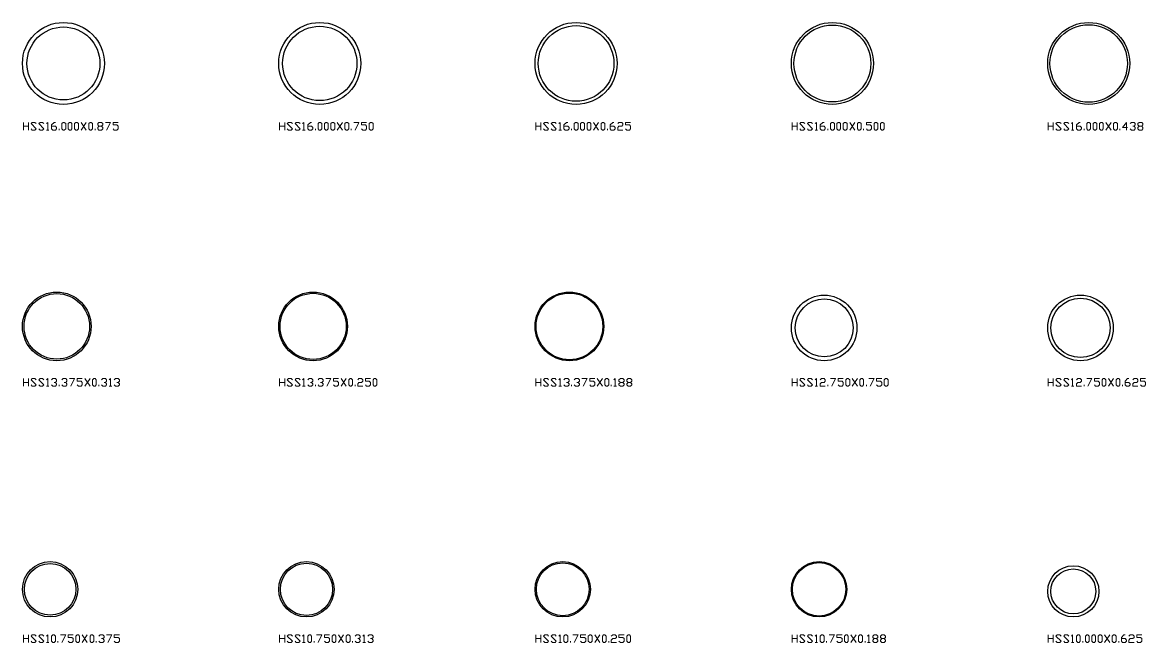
# Model space of a CAD drawing. Header units: inches. Extents: x 0 to 972, y -455 to 28.
# Drawn here: x 0 to 219.1, y -205 to -84 of the extents above; entities that cross this region are included whole.
import ezdxf

# ---------------------------------------------------------------- set-up
doc = ezdxf.new("R2010")
doc.units = ezdxf.units.IN
doc.header["$MEASUREMENT"] = 0
doc.layers.add('AISC_STEEL', color=7, linetype='Continuous')

msp = doc.modelspace()

# ---------------------------------------------------------------- linework, layer by layer
at = {"color": 3, "lineweight": 0}
for p, q in [((0.18, -104.99), (0.18, -103.5)), ((0.18, -104.23), (1.18, -104.23)), ((1.18, -103.5), (1.18, -104.99)), ((4.67, -104.99), (5.17, -104.99)), ((7.16, -104.99), (7.16, -104.73)), ((11.42, -104.99), (12.42, -103.5)), ((11.42, -103.5), (12.42, -104.99)), ((14.18, -104.99), (14.18, -104.73)), ((14.91, -104.23), (15.41, -104.23)), ((50.14, -104.99), (50.14, -103.5)), ((50.14, -104.23), (51.17, -104.23)), ((51.17, -103.5), (51.17, -104.99)), ((54.66, -104.99), (55.16, -104.99)), ((57.16, -104.99), (57.16, -104.73)), ((61.42, -104.99), (62.41, -103.5)), ((61.42, -103.5), (62.41, -104.99)), ((64.14, -104.99), (64.14, -104.73)), ((100.14, -104.99), (100.14, -103.5)), ((100.14, -104.23), (101.13, -104.23)), ((101.13, -103.5), (101.13, -104.99)), ((104.63, -104.99), (105.13, -104.99)), ((107.12, -104.99), (107.12, -104.73)), ((111.38, -104.99), (112.38, -103.5)), ((111.38, -103.5), (112.38, -104.99)), ((114.14, -104.99), (114.14, -104.73)), ((150.13, -104.99), (150.13, -103.5)), ((150.13, -104.23), (151.13, -104.23)), ((151.13, -103.5), (151.13, -104.99)), ((154.62, -104.99), (155.12, -104.99)), ((157.12, -104.99), (157.12, -104.73)), ((161.38, -104.99), (162.37, -103.5)), ((161.38, -103.5), (162.37, -104.99)), ((164.1, -104.99), (164.1, -104.73)), ((200.1, -104.99), (200.1, -103.5)), ((200.1, -104.23), (201.09, -104.23)), ((201.09, -103.5), (201.09, -104.99)), ((204.62, -104.99), (205.12, -104.99)), ((207.11, -104.99), (207.11, -104.73)), ((211.34, -104.99), (212.37, -103.5)), ((211.34, -103.5), (212.37, -104.99)), ((214.1, -104.99), (214.1, -104.73)), ((217.86, -104.23), (218.36, -104.23)), ((0.18, -154.99), (0.18, -153.49)), ((0.18, -154.22), (1.18, -154.22)), ((1.18, -153.49), (1.18, -154.99)), ((4.67, -154.99), (5.17, -154.99)), ((7.16, -154.99), (7.16, -154.72)), ((12.15, -154.99), (13.18, -153.49)), ((12.15, -153.49), (13.18, -154.99)), ((14.91, -154.99), (14.91, -154.72)), ((16.91, -154.99), (17.41, -154.99)), ((50.14, -154.99), (50.14, -153.49)), ((50.14, -154.22), (51.17, -154.22)), ((51.17, -153.49), (51.17, -154.99)), ((54.66, -154.99), (55.16, -154.99)), ((57.16, -154.99), (57.16, -154.72)), ((62.15, -154.99), (63.15, -153.49)), ((62.15, -153.49), (63.15, -154.99)), ((64.91, -154.99), (64.91, -154.72)), ((100.14, -154.99), (100.14, -153.49)), ((100.14, -154.22), (101.13, -154.22)), ((101.13, -153.49), (101.13, -154.99)), ((104.63, -154.99), (105.13, -154.99)), ((107.12, -154.99), (107.12, -154.72)), ((112.14, -154.99), (113.14, -153.49)), ((112.14, -153.49), (113.14, -154.99)), ((114.87, -154.99), (114.87, -154.72)), ((115.37, -154.99), (115.87, -154.99)), ((116.64, -154.22), (117.13, -154.22)), ((118.13, -154.22), (118.63, -154.22)), ((150.13, -154.99), (150.13, -153.49)), ((150.13, -154.22), (151.13, -154.22)), ((151.13, -153.49), (151.13, -154.99)), ((154.62, -154.99), (155.12, -154.99)), ((157.12, -154.99), (157.12, -154.72)), ((161.87, -154.99), (162.87, -153.49)), ((161.87, -153.49), (162.87, -154.99)), ((164.64, -154.99), (164.64, -154.72)), ((200.1, -154.99), (200.1, -153.49)), ((200.1, -154.22), (201.09, -154.22)), ((201.09, -153.49), (201.09, -154.99)), ((204.62, -154.99), (205.12, -154.99)), ((207.11, -154.99), (207.11, -154.72)), ((211.87, -154.99), (212.87, -153.49)), ((211.87, -153.49), (212.87, -154.99)), ((214.6, -154.99), (214.6, -154.72)), ((0.18, -204.98), (0.18, -203.49)), ((1.18, -203.49), (1.18, -204.98)), ((11.65, -204.98), (12.65, -203.49)), ((11.65, -203.49), (12.65, -204.98)), ((50.14, -204.98), (50.14, -203.49)), ((51.17, -203.49), (51.17, -204.98)), ((61.65, -204.98), (62.65, -203.49)), ((61.65, -203.49), (62.65, -204.98)), ((100.14, -204.98), (100.14, -203.49)), ((101.13, -203.49), (101.13, -204.98)), ((111.65, -204.98), (112.64, -203.49)), ((111.65, -203.49), (112.64, -204.98)), ((150.13, -204.98), (150.13, -203.49)), ((151.13, -203.49), (151.13, -204.98)), ((161.61, -204.98), (162.61, -203.49)), ((161.61, -203.49), (162.61, -204.98)), ((200.1, -204.98), (200.1, -203.49)), ((201.09, -203.49), (201.09, -204.98)), ((211.11, -204.98), (212.1, -203.49)), ((211.11, -203.49), (212.1, -204.98)), ((0.18, -204.22), (1.18, -204.22)), ((4.67, -204.98), (5.17, -204.98)), ((6.93, -204.98), (6.93, -204.72)), ((14.41, -204.98), (14.41, -204.72)), ((50.14, -204.22), (51.17, -204.22)), ((54.66, -204.98), (55.16, -204.98)), ((56.89, -204.98), (56.89, -204.72)), ((64.41, -204.98), (64.41, -204.72)), ((66.41, -204.98), (66.91, -204.98)), ((100.14, -204.22), (101.13, -204.22)), ((104.63, -204.98), (105.13, -204.98)), ((106.89, -204.98), (106.89, -204.72)), ((114.37, -204.98), (114.37, -204.72)), ((150.13, -204.22), (151.13, -204.22)), ((154.62, -204.98), (155.12, -204.98)), ((156.88, -204.98), (156.88, -204.72)), ((164.37, -204.98), (164.37, -204.72)), ((164.87, -204.98), (165.37, -204.98)), ((166.13, -204.22), (166.63, -204.22)), ((167.63, -204.22), (168.13, -204.22)), ((200.1, -204.22), (201.09, -204.22)), ((204.62, -204.98), (205.12, -204.98)), ((206.85, -204.98), (206.85, -204.72)), ((213.87, -204.98), (213.87, -204.72))]:
    msp.add_line(p, q, dxfattribs=at)
for points in [[(1.67, -104.73), (1.91, -104.99), (2.41, -104.99), (2.67, -104.73), (1.67, -103.73), (1.91, -103.5), (2.41, -103.5), (2.67, -103.73)], [(3.17, -104.73), (3.44, -104.99), (3.94, -104.99), (4.17, -104.73), (3.17, -103.73), (3.44, -103.5), (3.94, -103.5), (4.17, -103.73)], [(4.67, -103.73), (4.93, -103.5), (4.93, -104.99)], [(5.67, -104.23), (6.43, -104.23), (6.66, -104.49), (6.66, -104.73), (6.43, -104.99), (5.93, -104.99), (5.67, -104.73), (5.67, -103.99), (6.17, -103.5), (6.43, -103.5)], [(16.18, -103.5), (17.18, -103.5), (16.41, -104.99)], [(17.67, -104.73), (17.91, -104.99), (18.41, -104.99), (18.67, -104.73), (18.67, -104.23), (18.41, -103.99), (17.67, -103.99), (17.67, -103.5), (18.67, -103.5)], [(51.67, -104.73), (51.9, -104.99), (52.4, -104.99), (52.67, -104.73), (51.67, -103.73), (51.9, -103.5), (52.4, -103.5), (52.67, -103.73)], [(53.17, -104.73), (53.4, -104.99), (53.9, -104.99), (54.17, -104.73), (53.17, -103.73), (53.4, -103.5), (53.9, -103.5), (54.17, -103.73)], [(54.66, -103.73), (54.9, -103.5), (54.9, -104.99)], [(55.66, -104.23), (56.39, -104.23), (56.66, -104.49), (56.66, -104.73), (56.39, -104.99), (55.9, -104.99), (55.66, -104.73), (55.66, -103.99), (56.16, -103.5), (56.39, -103.5)], [(64.64, -103.5), (65.64, -103.5), (64.91, -104.99)], [(66.14, -104.73), (66.41, -104.99), (66.91, -104.99), (67.14, -104.73), (67.14, -104.23), (66.91, -103.99), (66.14, -103.99), (66.14, -103.5), (67.14, -103.5)], [(101.63, -104.73), (101.9, -104.99), (102.4, -104.99), (102.63, -104.73), (101.63, -103.73), (101.9, -103.5), (102.4, -103.5), (102.63, -103.73)], [(103.13, -104.73), (103.4, -104.99), (103.9, -104.99), (104.13, -104.73), (103.13, -103.73), (103.4, -103.5), (103.9, -103.5), (104.13, -103.73)], [(104.63, -103.73), (104.89, -103.5), (104.89, -104.99)], [(105.62, -104.23), (106.39, -104.23), (106.62, -104.49), (106.62, -104.73), (106.39, -104.99), (105.89, -104.99), (105.62, -104.73), (105.62, -103.99), (106.12, -103.5), (106.39, -103.5)], [(114.64, -104.23), (115.37, -104.23), (115.64, -104.49), (115.64, -104.73), (115.37, -104.99), (114.87, -104.99), (114.64, -104.73), (114.64, -103.99), (115.14, -103.5), (115.37, -103.5)], [(116.14, -103.73), (116.37, -103.5), (116.9, -103.5), (117.13, -103.73), (117.13, -103.99), (116.9, -104.23), (116.37, -104.23), (116.14, -104.49), (116.14, -104.99), (117.13, -104.99)], [(117.63, -104.73), (117.9, -104.99), (118.4, -104.99), (118.63, -104.73), (118.63, -104.23), (118.4, -103.99), (117.63, -103.99), (117.63, -103.5), (118.63, -103.5)], [(151.63, -104.73), (151.86, -104.99), (152.36, -104.99), (152.63, -104.73), (151.63, -103.73), (151.86, -103.5), (152.36, -103.5), (152.63, -103.73)], [(153.13, -104.73), (153.36, -104.99), (153.86, -104.99), (154.12, -104.73), (153.13, -103.73), (153.36, -103.5), (153.86, -103.5), (154.12, -103.73)], [(154.62, -103.73), (154.89, -103.5), (154.89, -104.99)], [(155.62, -104.23), (156.39, -104.23), (156.62, -104.49), (156.62, -104.73), (156.39, -104.99), (155.89, -104.99), (155.62, -104.73), (155.62, -103.99), (156.12, -103.5), (156.39, -103.5)], [(164.64, -104.73), (164.87, -104.99), (165.37, -104.99), (165.63, -104.73), (165.63, -104.23), (165.37, -103.99), (164.64, -103.99), (164.64, -103.5), (165.63, -103.5)], [(201.59, -104.73), (201.86, -104.99), (202.36, -104.99), (202.62, -104.73), (201.59, -103.73), (201.86, -103.5), (202.36, -103.5), (202.62, -103.73)], [(203.12, -104.73), (203.35, -104.99), (203.85, -104.99), (204.12, -104.73), (203.12, -103.73), (203.35, -103.5), (203.85, -103.5), (204.12, -103.73)], [(204.62, -103.73), (204.85, -103.5), (204.85, -104.99)], [(205.62, -104.23), (206.35, -104.23), (206.61, -104.49), (206.61, -104.73), (206.35, -104.99), (205.85, -104.99), (205.62, -104.73), (205.62, -103.99), (206.12, -103.5), (206.35, -103.5)], [(215.6, -104.49), (214.6, -104.49), (215.36, -103.5), (215.36, -104.99)], [(216.1, -103.73), (216.36, -103.5), (216.86, -103.5), (217.09, -103.73), (217.09, -103.99), (216.86, -104.23)], [(216.59, -104.23), (216.86, -104.23), (217.09, -104.49), (217.09, -104.73), (216.86, -104.99), (216.36, -104.99), (216.1, -104.73)], [(1.67, -154.72), (1.91, -154.99), (2.41, -154.99), (2.67, -154.72), (1.67, -153.72), (1.91, -153.49), (2.41, -153.49), (2.67, -153.72)], [(3.17, -154.72), (3.44, -154.99), (3.94, -154.99), (4.17, -154.72), (3.17, -153.72), (3.44, -153.49), (3.94, -153.49), (4.17, -153.72)], [(4.67, -153.72), (4.93, -153.49), (4.93, -154.99)], [(5.67, -153.72), (5.93, -153.49), (6.43, -153.49), (6.66, -153.72), (6.66, -153.99), (6.43, -154.22)], [(6.17, -154.22), (6.43, -154.22), (6.66, -154.49), (6.66, -154.72), (6.43, -154.99), (5.93, -154.99), (5.67, -154.72)], [(7.66, -153.72), (7.93, -153.49), (8.43, -153.49), (8.66, -153.72), (8.66, -153.99), (8.43, -154.22)], [(8.16, -154.22), (8.43, -154.22), (8.66, -154.49), (8.66, -154.72), (8.43, -154.99), (7.93, -154.99), (7.66, -154.72)], [(9.16, -153.49), (10.16, -153.49), (9.43, -154.99)], [(10.66, -154.72), (10.92, -154.99), (11.42, -154.99), (11.65, -154.72), (11.65, -154.22), (11.42, -153.99), (10.66, -153.99), (10.66, -153.49), (11.65, -153.49)], [(15.41, -153.72), (15.68, -153.49), (16.18, -153.49), (16.41, -153.72), (16.41, -153.99), (16.18, -154.22)], [(15.91, -154.22), (16.18, -154.22), (16.41, -154.49), (16.41, -154.72), (16.18, -154.99), (15.68, -154.99), (15.41, -154.72)], [(16.91, -153.72), (17.18, -153.49), (17.18, -154.99)], [(17.91, -153.72), (18.17, -153.49), (18.67, -153.49), (18.91, -153.72), (18.91, -153.99), (18.67, -154.22)], [(18.41, -154.22), (18.67, -154.22), (18.91, -154.49), (18.91, -154.72), (18.67, -154.99), (18.17, -154.99), (17.91, -154.72)], [(51.67, -154.72), (51.9, -154.99), (52.4, -154.99), (52.67, -154.72), (51.67, -153.72), (51.9, -153.49), (52.4, -153.49), (52.67, -153.72)], [(53.17, -154.72), (53.4, -154.99), (53.9, -154.99), (54.17, -154.72), (53.17, -153.72), (53.4, -153.49), (53.9, -153.49), (54.17, -153.72)], [(54.66, -153.72), (54.9, -153.49), (54.9, -154.99)], [(55.66, -153.72), (55.9, -153.49), (56.39, -153.49), (56.66, -153.72), (56.66, -153.99), (56.39, -154.22)], [(56.16, -154.22), (56.39, -154.22), (56.66, -154.49), (56.66, -154.72), (56.39, -154.99), (55.9, -154.99), (55.66, -154.72)], [(57.66, -153.72), (57.89, -153.49), (58.39, -153.49), (58.66, -153.72), (58.66, -153.99), (58.39, -154.22)], [(58.16, -154.22), (58.39, -154.22), (58.66, -154.49), (58.66, -154.72), (58.39, -154.99), (57.89, -154.99), (57.66, -154.72)], [(59.16, -153.49), (60.15, -153.49), (59.39, -154.99)], [(60.65, -154.72), (60.92, -154.99), (61.42, -154.99), (61.65, -154.72), (61.65, -154.22), (61.42, -153.99), (60.65, -153.99), (60.65, -153.49), (61.65, -153.49)], [(65.41, -153.72), (65.64, -153.49), (66.14, -153.49), (66.41, -153.72), (66.41, -153.99), (66.14, -154.22), (65.64, -154.22), (65.41, -154.49), (65.41, -154.99), (66.41, -154.99)], [(66.91, -154.72), (67.14, -154.99), (67.64, -154.99), (67.9, -154.72), (67.9, -154.22), (67.64, -153.99), (66.91, -153.99), (66.91, -153.49), (67.9, -153.49)], [(101.63, -154.72), (101.9, -154.99), (102.4, -154.99), (102.63, -154.72), (101.63, -153.72), (101.9, -153.49), (102.4, -153.49), (102.63, -153.72)], [(103.13, -154.72), (103.4, -154.99), (103.9, -154.99), (104.13, -154.72), (103.13, -153.72), (103.4, -153.49), (103.9, -153.49), (104.13, -153.72)], [(104.63, -153.72), (104.89, -153.49), (104.89, -154.99)], [(105.62, -153.72), (105.89, -153.49), (106.39, -153.49), (106.62, -153.72), (106.62, -153.99), (106.39, -154.22)], [(106.12, -154.22), (106.39, -154.22), (106.62, -154.49), (106.62, -154.72), (106.39, -154.99), (105.89, -154.99), (105.62, -154.72)], [(107.65, -153.72), (107.89, -153.49), (108.39, -153.49), (108.65, -153.72), (108.65, -153.99), (108.39, -154.22)], [(108.15, -154.22), (108.39, -154.22), (108.65, -154.49), (108.65, -154.72), (108.39, -154.99), (107.89, -154.99), (107.65, -154.72)], [(109.15, -153.49), (110.15, -153.49), (109.38, -154.99)], [(110.65, -154.72), (110.88, -154.99), (111.38, -154.99), (111.65, -154.72), (111.65, -154.22), (111.38, -153.99), (110.65, -153.99), (110.65, -153.49), (111.65, -153.49)], [(115.37, -153.72), (115.64, -153.49), (115.64, -154.99)], [(151.63, -154.72), (151.86, -154.99), (152.36, -154.99), (152.63, -154.72), (151.63, -153.72), (151.86, -153.49), (152.36, -153.49), (152.63, -153.72)], [(153.13, -154.72), (153.36, -154.99), (153.86, -154.99), (154.12, -154.72), (153.13, -153.72), (153.36, -153.49), (153.86, -153.49), (154.12, -153.72)], [(154.62, -153.72), (154.89, -153.49), (154.89, -154.99)], [(155.62, -153.72), (155.89, -153.49), (156.39, -153.49), (156.62, -153.72), (156.62, -153.99), (156.39, -154.22), (155.89, -154.22), (155.62, -154.49), (155.62, -154.99), (156.62, -154.99)], [(157.62, -153.49), (158.61, -153.49), (157.88, -154.99)], [(159.11, -154.72), (159.38, -154.99), (159.88, -154.99), (160.11, -154.72), (160.11, -154.22), (159.88, -153.99), (159.11, -153.99), (159.11, -153.49), (160.11, -153.49)], [(165.13, -153.49), (166.13, -153.49), (165.37, -154.99)], [(166.63, -154.72), (166.86, -154.99), (167.36, -154.99), (167.63, -154.72), (167.63, -154.22), (167.36, -153.99), (166.63, -153.99), (166.63, -153.49), (167.63, -153.49)], [(201.59, -154.72), (201.86, -154.99), (202.36, -154.99), (202.62, -154.72), (201.59, -153.72), (201.86, -153.49), (202.36, -153.49), (202.62, -153.72)], [(203.12, -154.72), (203.35, -154.99), (203.85, -154.99), (204.12, -154.72), (203.12, -153.72), (203.35, -153.49), (203.85, -153.49), (204.12, -153.72)], [(204.62, -153.72), (204.85, -153.49), (204.85, -154.99)], [(205.62, -153.72), (205.85, -153.49), (206.35, -153.49), (206.61, -153.72), (206.61, -153.99), (206.35, -154.22), (205.85, -154.22), (205.62, -154.49), (205.62, -154.99), (206.61, -154.99)], [(207.61, -153.49), (208.61, -153.49), (207.85, -154.99)], [(209.11, -154.72), (209.34, -154.99), (209.84, -154.99), (210.11, -154.72), (210.11, -154.22), (209.84, -153.99), (209.11, -153.99), (209.11, -153.49), (210.11, -153.49)], [(215.1, -154.22), (215.86, -154.22), (216.1, -154.49), (216.1, -154.72), (215.86, -154.99), (215.36, -154.99), (215.1, -154.72), (215.1, -153.99), (215.6, -153.49), (215.86, -153.49)], [(216.59, -153.72), (216.86, -153.49), (217.36, -153.49), (217.59, -153.72), (217.59, -153.99), (217.36, -154.22), (216.86, -154.22), (216.59, -154.49), (216.59, -154.99), (217.59, -154.99)], [(218.09, -154.72), (218.36, -154.99), (218.86, -154.99), (219.09, -154.72), (219.09, -154.22), (218.86, -153.99), (218.09, -153.99), (218.09, -153.49), (219.09, -153.49)], [(1.67, -204.72), (1.91, -204.98), (2.41, -204.98), (2.67, -204.72), (1.67, -203.72), (1.91, -203.49), (2.41, -203.49), (2.67, -203.72)], [(3.17, -204.72), (3.44, -204.98), (3.94, -204.98), (4.17, -204.72), (3.17, -203.72), (3.44, -203.49), (3.94, -203.49), (4.17, -203.72)], [(4.67, -203.72), (4.93, -203.49), (4.93, -204.98)], [(7.43, -203.49), (8.43, -203.49), (7.66, -204.98)], [(8.93, -204.72), (9.16, -204.98), (9.66, -204.98), (9.92, -204.72), (9.92, -204.22), (9.66, -203.99), (8.93, -203.99), (8.93, -203.49), (9.92, -203.49)], [(14.91, -203.72), (15.18, -203.49), (15.68, -203.49), (15.91, -203.72), (15.91, -203.99), (15.68, -204.22)], [(16.41, -203.49), (17.41, -203.49), (16.68, -204.98)], [(17.91, -204.72), (18.17, -204.98), (18.67, -204.98), (18.91, -204.72), (18.91, -204.22), (18.67, -203.99), (17.91, -203.99), (17.91, -203.49), (18.91, -203.49)], [(51.67, -204.72), (51.9, -204.98), (52.4, -204.98), (52.67, -204.72), (51.67, -203.72), (51.9, -203.49), (52.4, -203.49), (52.67, -203.72)], [(53.17, -204.72), (53.4, -204.98), (53.9, -204.98), (54.17, -204.72), (53.17, -203.72), (53.4, -203.49), (53.9, -203.49), (54.17, -203.72)], [(54.66, -203.72), (54.9, -203.49), (54.9, -204.98)], [(57.39, -203.49), (58.39, -203.49), (57.66, -204.98)], [(58.89, -204.72), (59.16, -204.98), (59.65, -204.98), (59.89, -204.72), (59.89, -204.22), (59.65, -203.99), (58.89, -203.99), (58.89, -203.49), (59.89, -203.49)], [(64.91, -203.72), (65.14, -203.49), (65.64, -203.49), (65.91, -203.72), (65.91, -203.99), (65.64, -204.22)], [(66.41, -203.72), (66.64, -203.49), (66.64, -204.98)], [(67.4, -203.72), (67.64, -203.49), (68.14, -203.49), (68.4, -203.72), (68.4, -203.99), (68.14, -204.22)], [(101.63, -204.72), (101.9, -204.98), (102.4, -204.98), (102.63, -204.72), (101.63, -203.72), (101.9, -203.49), (102.4, -203.49), (102.63, -203.72)], [(103.13, -204.72), (103.4, -204.98), (103.9, -204.98), (104.13, -204.72), (103.13, -203.72), (103.4, -203.49), (103.9, -203.49), (104.13, -203.72)], [(104.63, -203.72), (104.89, -203.49), (104.89, -204.98)], [(107.39, -203.49), (108.39, -203.49), (107.65, -204.98)], [(108.88, -204.72), (109.15, -204.98), (109.65, -204.98), (109.88, -204.72), (109.88, -204.22), (109.65, -203.99), (108.88, -203.99), (108.88, -203.49), (109.88, -203.49)], [(114.87, -203.72), (115.14, -203.49), (115.64, -203.49), (115.87, -203.72), (115.87, -203.99), (115.64, -204.22), (115.14, -204.22), (114.87, -204.49), (114.87, -204.98), (115.87, -204.98)], [(116.37, -204.72), (116.64, -204.98), (117.13, -204.98), (117.4, -204.72), (117.4, -204.22), (117.13, -203.99), (116.37, -203.99), (116.37, -203.49), (117.4, -203.49)], [(151.63, -204.72), (151.86, -204.98), (152.36, -204.98), (152.63, -204.72), (151.63, -203.72), (151.86, -203.49), (152.36, -203.49), (152.63, -203.72)], [(153.13, -204.72), (153.36, -204.98), (153.86, -204.98), (154.12, -204.72), (153.13, -203.72), (153.36, -203.49), (153.86, -203.49), (154.12, -203.72)], [(154.62, -203.72), (154.89, -203.49), (154.89, -204.98)], [(157.38, -203.49), (158.38, -203.49), (157.62, -204.98)], [(158.88, -204.72), (159.11, -204.98), (159.61, -204.98), (159.88, -204.72), (159.88, -204.22), (159.61, -203.99), (158.88, -203.99), (158.88, -203.49), (159.88, -203.49)], [(164.87, -203.72), (165.13, -203.49), (165.13, -204.98)], [(201.59, -204.72), (201.86, -204.98), (202.36, -204.98), (202.62, -204.72), (201.59, -203.72), (201.86, -203.49), (202.36, -203.49), (202.62, -203.72)], [(203.12, -204.72), (203.35, -204.98), (203.85, -204.98), (204.12, -204.72), (203.12, -203.72), (203.35, -203.49), (203.85, -203.49), (204.12, -203.72)], [(204.62, -203.72), (204.85, -203.49), (204.85, -204.98)], [(214.37, -204.22), (215.1, -204.22), (215.36, -204.49), (215.36, -204.72), (215.1, -204.98), (214.6, -204.98), (214.37, -204.72), (214.37, -203.99), (214.86, -203.49), (215.1, -203.49)], [(215.86, -203.72), (216.1, -203.49), (216.59, -203.49), (216.86, -203.72), (216.86, -203.99), (216.59, -204.22), (216.1, -204.22), (215.86, -204.49), (215.86, -204.98), (216.86, -204.98)], [(217.36, -204.72), (217.59, -204.98), (218.09, -204.98), (218.36, -204.72), (218.36, -204.22), (218.09, -203.99), (217.36, -203.99), (217.36, -203.49), (218.36, -203.49)], [(15.41, -204.22), (15.68, -204.22), (15.91, -204.49), (15.91, -204.72), (15.68, -204.98), (15.18, -204.98), (14.91, -204.72)], [(65.41, -204.22), (65.64, -204.22), (65.91, -204.49), (65.91, -204.72), (65.64, -204.98), (65.14, -204.98), (64.91, -204.72)], [(67.9, -204.22), (68.14, -204.22), (68.4, -204.49), (68.4, -204.72), (68.14, -204.98), (67.64, -204.98), (67.4, -204.72)]]:
    msp.add_lwpolyline(points, dxfattribs=at)
for points in [[(7.93, -104.99), (7.93, -104.99), (8.16, -104.99), (8.43, -104.73), (8.43, -103.73), (8.16, -103.5), (7.93, -103.5), (7.66, -103.73), (7.66, -104.73)], [(9.16, -104.99), (9.16, -104.99), (9.43, -104.99), (9.66, -104.73), (9.66, -103.73), (9.43, -103.5), (9.16, -103.5), (8.93, -103.73), (8.93, -104.73)], [(10.42, -104.99), (10.42, -104.99), (10.66, -104.99), (10.92, -104.73), (10.92, -103.73), (10.66, -103.5), (10.42, -103.5), (10.16, -103.73), (10.16, -104.73)], [(13.18, -104.99), (13.18, -104.99), (13.42, -104.99), (13.68, -104.73), (13.68, -103.73), (13.42, -103.5), (13.18, -103.5), (12.92, -103.73), (12.92, -104.73)], [(15.41, -104.23), (15.68, -104.49), (15.68, -104.73), (15.41, -104.99), (14.91, -104.99), (14.68, -104.73), (14.68, -104.49), (14.91, -104.23), (14.68, -103.99), (14.68, -103.73), (14.91, -103.5), (15.41, -103.5), (15.68, -103.73), (15.68, -103.99)], [(57.89, -104.99), (57.89, -104.99), (58.16, -104.99), (58.39, -104.73), (58.39, -103.73), (58.16, -103.5), (57.89, -103.5), (57.66, -103.73), (57.66, -104.73)], [(59.16, -104.99), (59.16, -104.99), (59.39, -104.99), (59.65, -104.73), (59.65, -103.73), (59.39, -103.5), (59.16, -103.5), (58.89, -103.73), (58.89, -104.73)], [(60.42, -104.99), (60.42, -104.99), (60.65, -104.99), (60.92, -104.73), (60.92, -103.73), (60.65, -103.5), (60.42, -103.5), (60.15, -103.73), (60.15, -104.73)], [(63.15, -104.99), (63.15, -104.99), (63.41, -104.99), (63.65, -104.73), (63.65, -103.73), (63.41, -103.5), (63.15, -103.5), (62.91, -103.73), (62.91, -104.73)], [(67.9, -104.99), (67.9, -104.99), (68.14, -104.99), (68.4, -104.73), (68.4, -103.73), (68.14, -103.5), (67.9, -103.5), (67.64, -103.73), (67.64, -104.73)], [(107.89, -104.99), (107.89, -104.99), (108.15, -104.99), (108.39, -104.73), (108.39, -103.73), (108.15, -103.5), (107.89, -103.5), (107.65, -103.73), (107.65, -104.73)], [(109.15, -104.99), (109.15, -104.99), (109.38, -104.99), (109.65, -104.73), (109.65, -103.73), (109.38, -103.5), (109.15, -103.5), (108.88, -103.73), (108.88, -104.73)], [(110.38, -104.99), (110.38, -104.99), (110.65, -104.99), (110.88, -104.73), (110.88, -103.73), (110.65, -103.5), (110.38, -103.5), (110.15, -103.73), (110.15, -104.73)], [(113.14, -104.99), (113.14, -104.99), (113.38, -104.99), (113.64, -104.73), (113.64, -103.73), (113.38, -103.5), (113.14, -103.5), (112.88, -103.73), (112.88, -104.73)], [(157.88, -104.99), (157.88, -104.99), (158.12, -104.99), (158.38, -104.73), (158.38, -103.73), (158.12, -103.5), (157.88, -103.5), (157.62, -103.73), (157.62, -104.73)], [(159.11, -104.99), (159.11, -104.99), (159.38, -104.99), (159.61, -104.73), (159.61, -103.73), (159.38, -103.5), (159.11, -103.5), (158.88, -103.73), (158.88, -104.73)], [(160.38, -104.99), (160.38, -104.99), (160.61, -104.99), (160.88, -104.73), (160.88, -103.73), (160.61, -103.5), (160.38, -103.5), (160.11, -103.73), (160.11, -104.73)], [(163.11, -104.99), (163.11, -104.99), (163.37, -104.99), (163.6, -104.73), (163.6, -103.73), (163.37, -103.5), (163.11, -103.5), (162.87, -103.73), (162.87, -104.73)], [(166.37, -104.99), (166.37, -104.99), (166.63, -104.99), (166.86, -104.73), (166.86, -103.73), (166.63, -103.5), (166.37, -103.5), (166.13, -103.73), (166.13, -104.73)], [(167.63, -104.99), (167.63, -104.99), (167.86, -104.99), (168.13, -104.73), (168.13, -103.73), (167.86, -103.5), (167.63, -103.5), (167.36, -103.73), (167.36, -104.73)], [(207.85, -104.99), (207.85, -104.99), (208.11, -104.99), (208.34, -104.73), (208.34, -103.73), (208.11, -103.5), (207.85, -103.5), (207.61, -103.73), (207.61, -104.73)], [(209.11, -104.99), (209.11, -104.99), (209.34, -104.99), (209.61, -104.73), (209.61, -103.73), (209.34, -103.5), (209.11, -103.5), (208.84, -103.73), (208.84, -104.73)], [(210.34, -104.99), (210.34, -104.99), (210.61, -104.99), (210.84, -104.73), (210.84, -103.73), (210.61, -103.5), (210.34, -103.5), (210.11, -103.73), (210.11, -104.73)], [(213.1, -104.99), (213.1, -104.99), (213.37, -104.99), (213.6, -104.73), (213.6, -103.73), (213.37, -103.5), (213.1, -103.5), (212.87, -103.73), (212.87, -104.73)], [(218.36, -104.23), (218.59, -104.49), (218.59, -104.73), (218.36, -104.99), (217.86, -104.99), (217.59, -104.73), (217.59, -104.49), (217.86, -104.23), (217.59, -103.99), (217.59, -103.73), (217.86, -103.5), (218.36, -103.5), (218.59, -103.73), (218.59, -103.99)], [(13.92, -154.99), (13.92, -154.99), (14.18, -154.99), (14.41, -154.72), (14.41, -153.72), (14.18, -153.49), (13.92, -153.49), (13.68, -153.72), (13.68, -154.72)], [(63.91, -154.99), (63.91, -154.99), (64.14, -154.99), (64.41, -154.72), (64.41, -153.72), (64.14, -153.49), (63.91, -153.49), (63.65, -153.72), (63.65, -154.72)], [(68.64, -154.99), (68.64, -154.99), (68.9, -154.99), (69.13, -154.72), (69.13, -153.72), (68.9, -153.49), (68.64, -153.49), (68.4, -153.72), (68.4, -154.72)], [(113.87, -154.99), (113.87, -154.99), (114.14, -154.99), (114.37, -154.72), (114.37, -153.72), (114.14, -153.49), (113.87, -153.49), (113.64, -153.72), (113.64, -154.72)], [(117.13, -154.22), (117.4, -154.49), (117.4, -154.72), (117.13, -154.99), (116.64, -154.99), (116.37, -154.72), (116.37, -154.49), (116.64, -154.22), (116.37, -153.99), (116.37, -153.72), (116.64, -153.49), (117.13, -153.49), (117.4, -153.72), (117.4, -153.99)], [(118.63, -154.22), (118.9, -154.49), (118.9, -154.72), (118.63, -154.99), (118.13, -154.99), (117.9, -154.72), (117.9, -154.49), (118.13, -154.22), (117.9, -153.99), (117.9, -153.72), (118.13, -153.49), (118.63, -153.49), (118.9, -153.72), (118.9, -153.99)], [(160.88, -154.99), (160.88, -154.99), (161.11, -154.99), (161.38, -154.72), (161.38, -153.72), (161.11, -153.49), (160.88, -153.49), (160.61, -153.72), (160.61, -154.72)], [(163.6, -154.99), (163.6, -154.99), (163.87, -154.99), (164.1, -154.72), (164.1, -153.72), (163.87, -153.49), (163.6, -153.49), (163.37, -153.72), (163.37, -154.72)], [(168.36, -154.99), (168.36, -154.99), (168.63, -154.99), (168.86, -154.72), (168.86, -153.72), (168.63, -153.49), (168.36, -153.49), (168.13, -153.72), (168.13, -154.72)], [(210.84, -154.99), (210.84, -154.99), (211.11, -154.99), (211.34, -154.72), (211.34, -153.72), (211.11, -153.49), (210.84, -153.49), (210.61, -153.72), (210.61, -154.72)], [(213.6, -154.99), (213.6, -154.99), (213.87, -154.99), (214.1, -154.72), (214.1, -153.72), (213.87, -153.49), (213.6, -153.49), (213.37, -153.72), (213.37, -154.72)], [(5.93, -204.98), (5.93, -204.98), (6.17, -204.98), (6.43, -204.72), (6.43, -203.72), (6.17, -203.49), (5.93, -203.49), (5.67, -203.72), (5.67, -204.72)], [(10.66, -204.98), (10.66, -204.98), (10.92, -204.98), (11.15, -204.72), (11.15, -203.72), (10.92, -203.49), (10.66, -203.49), (10.42, -203.72), (10.42, -204.72)], [(13.42, -204.98), (13.42, -204.98), (13.68, -204.98), (13.92, -204.72), (13.92, -203.72), (13.68, -203.49), (13.42, -203.49), (13.18, -203.72), (13.18, -204.72)], [(55.9, -204.98), (55.9, -204.98), (56.16, -204.98), (56.39, -204.72), (56.39, -203.72), (56.16, -203.49), (55.9, -203.49), (55.66, -203.72), (55.66, -204.72)], [(60.65, -204.98), (60.65, -204.98), (60.92, -204.98), (61.15, -204.72), (61.15, -203.72), (60.92, -203.49), (60.65, -203.49), (60.42, -203.72), (60.42, -204.72)], [(63.41, -204.98), (63.41, -204.98), (63.65, -204.98), (63.91, -204.72), (63.91, -203.72), (63.65, -203.49), (63.41, -203.49), (63.15, -203.72), (63.15, -204.72)], [(105.89, -204.98), (105.89, -204.98), (106.12, -204.98), (106.39, -204.72), (106.39, -203.72), (106.12, -203.49), (105.89, -203.49), (105.62, -203.72), (105.62, -204.72)], [(110.65, -204.98), (110.65, -204.98), (110.88, -204.98), (111.15, -204.72), (111.15, -203.72), (110.88, -203.49), (110.65, -203.49), (110.38, -203.72), (110.38, -204.72)], [(113.38, -204.98), (113.38, -204.98), (113.64, -204.98), (113.87, -204.72), (113.87, -203.72), (113.64, -203.49), (113.38, -203.49), (113.14, -203.72), (113.14, -204.72)], [(118.13, -204.98), (118.13, -204.98), (118.4, -204.98), (118.63, -204.72), (118.63, -203.72), (118.4, -203.49), (118.13, -203.49), (117.9, -203.72), (117.9, -204.72)], [(155.89, -204.98), (155.89, -204.98), (156.12, -204.98), (156.39, -204.72), (156.39, -203.72), (156.12, -203.49), (155.89, -203.49), (155.62, -203.72), (155.62, -204.72)], [(160.61, -204.98), (160.61, -204.98), (160.88, -204.98), (161.11, -204.72), (161.11, -203.72), (160.88, -203.49), (160.61, -203.49), (160.38, -203.72), (160.38, -204.72)], [(163.37, -204.98), (163.37, -204.98), (163.6, -204.98), (163.87, -204.72), (163.87, -203.72), (163.6, -203.49), (163.37, -203.49), (163.11, -203.72), (163.11, -204.72)], [(166.63, -204.22), (166.86, -204.49), (166.86, -204.72), (166.63, -204.98), (166.13, -204.98), (165.87, -204.72), (165.87, -204.49), (166.13, -204.22), (165.87, -203.99), (165.87, -203.72), (166.13, -203.49), (166.63, -203.49), (166.86, -203.72), (166.86, -203.99)], [(168.13, -204.22), (168.36, -204.49), (168.36, -204.72), (168.13, -204.98), (167.63, -204.98), (167.36, -204.72), (167.36, -204.49), (167.63, -204.22), (167.36, -203.99), (167.36, -203.72), (167.63, -203.49), (168.13, -203.49), (168.36, -203.72), (168.36, -203.99)], [(205.85, -204.98), (205.85, -204.98), (206.12, -204.98), (206.35, -204.72), (206.35, -203.72), (206.12, -203.49), (205.85, -203.49), (205.62, -203.72), (205.62, -204.72)], [(207.61, -204.98), (207.61, -204.98), (207.85, -204.98), (208.11, -204.72), (208.11, -203.72), (207.85, -203.49), (207.61, -203.49), (207.35, -203.72), (207.35, -204.72)], [(208.84, -204.98), (208.84, -204.98), (209.11, -204.98), (209.34, -204.72), (209.34, -203.72), (209.11, -203.49), (208.84, -203.49), (208.61, -203.72), (208.61, -204.72)], [(210.11, -204.98), (210.11, -204.98), (210.34, -204.98), (210.61, -204.72), (210.61, -203.72), (210.34, -203.49), (210.11, -203.49), (209.84, -203.72), (209.84, -204.72)], [(212.87, -204.98), (212.87, -204.98), (213.1, -204.98), (213.37, -204.72), (213.37, -203.72), (213.1, -203.49), (212.87, -203.49), (212.6, -203.72), (212.6, -204.72)]]:
    msp.add_lwpolyline(points, close=True, dxfattribs=at)
at = {"layer": 'AISC_STEEL'}
for centre, radius in [((8, -92), 8), ((8, -92), 7.12), ((58, -92), 8), ((58, -92), 7.25), ((108, -92), 8), ((108, -92), 7.38), ((158, -92), 8), ((158, -92), 7.5), ((208, -92), 8), ((208, -92), 7.56), ((6.7, -143.3), 6.7), ((6.7, -143.3), 6.39), ((56.7, -143.3), 6.7), ((56.7, -143.3), 6.45), ((106.7, -143.3), 6.7), ((106.7, -143.3), 6.51), ((156.4, -143.6), 6.4), ((156.4, -143.6), 5.65), ((206.4, -143.6), 6.4), ((206.4, -143.6), 5.78), ((5.4, -194.6), 5.4), ((5.4, -194.6), 5.03), ((55.4, -194.6), 5.4), ((55.4, -194.6), 5.09), ((105.4, -194.6), 5.4), ((105.4, -194.6), 5.15), ((155.4, -194.6), 5.4), ((155.4, -194.6), 5.21), ((205, -195), 5), ((205, -195), 4.38)]:
    msp.add_circle(centre, radius, dxfattribs=at)

doc.saveas('drawing.dxf')
